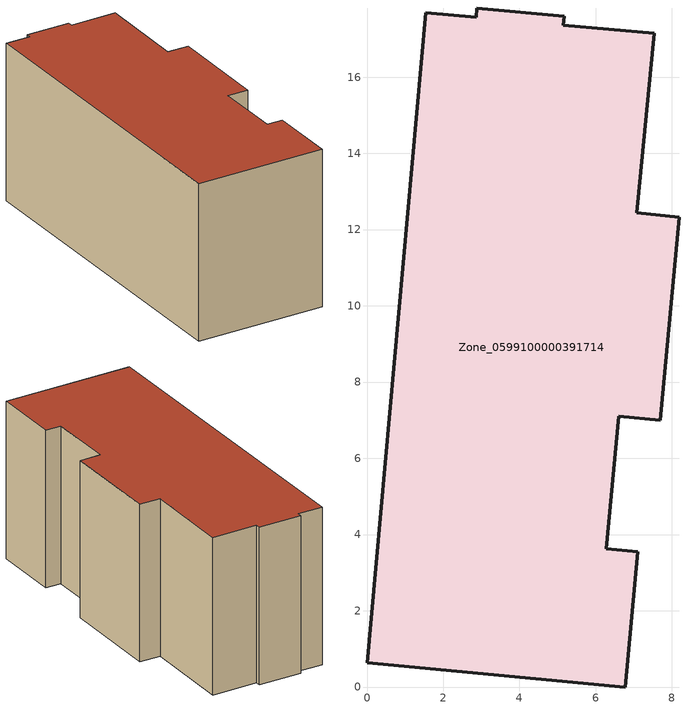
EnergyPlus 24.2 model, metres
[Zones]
Zone_0599100000391714
 floor ground (C_G): 2.86,17.57 2.88,17.81 5.17,17.6 5.15,17.36 7.54,17.15 7.07,12.44 8.2,12.33 7.7,7 6.6,7.11 6.27,3.62 7.1,3.55 6.77,0 0,0.63 1.54,17.69 z0
 wall outside (C_F): 6.77,0 7.1,3.55 6.27,3.62 6.6,7.11 7.7,7 8.2,12.33 7.07,12.44 7.54,17.15 5.15,17.36 5.17,17.6 2.88,17.81 2.86,17.57 1.54,17.69 0,0.63 6.77,0 z0:8.27
 roof outside (C_R): 2.86,17.57 1.54,17.69 0,0.63 6.77,0 7.1,3.55 6.27,3.62 6.6,7.11 7.7,7 8.2,12.33 7.07,12.44 7.54,17.15 5.15,17.36 5.17,17.6 2.88,17.81 z8.27
[BUILDING]
Pand.0599100000391714: North Axis=0; Terrain=City; Loads Convergence Tolerance Value=0.04; Temperature Convergence Tolerance Value=0.4; Solar Distribution=FullExterior; Maximum Number of Warmup Days=25; Minimum Number of Warmup Days=1
[Site:Location]
Rotterdam.The.Hague.AP_ZH_NLD Design_Conditions: Latitude=51.96; Longitude=4.45; Time Zone=1; Elevation=-4.5
[SITE:GROUNDTEMPERATURE:BUILDINGSURFACE]
18, 18, 18, 18, 18, 18, 18, 18, 18, 18, 18, 18
[MATERIAL] Thermal Absorptance=0.9; Solar Absorptance=0.7; Visible Absorptance=0.7
Name | Roughness | Thickness | Conductivity | Density | Specific Heat
G.TC.1992-2005 | MediumSmooth | 0.15 | 0.06 | 540 | 1210
F.TC.1992-2005 | Rough | 0.3 | 0.12 | 1920 | 840
R.TC.1992-2005 | MediumRough | 0.2 | 0.08 | 1500 | 1000
[CONSTRUCTION]
C_G: G.TC.1992-2005
C_F: F.TC.1992-2005
C_R: R.TC.1992-2005
[ZONE]
Zone_0599100000391714: Type=1; Multiplier=1; Ceiling Height=Autocalculate; Volume=Autocalculate; Floor Area=autocalculate; Part of Total Floor Area=Yes
[ZONEINFILTRATION:DESIGNFLOWRATE]
Infil_Zone_0599100000391714: Zone or ZoneList or Space or SpaceList=Zone_0599100000391714; Schedule=AlwaysOn; Design Flow Rate Calculation Method=Flow/Area; Flow Rate per Floor Area=0.0015; Constant Term Coefficient=1; Temperature Term Coefficient=0; Velocity Term Coefficient=0; Velocity Squared Term Coefficient=0
[HVACTEMPLATE:ZONE:IDEALLOADSAIRSYSTEM]
Zone_0599100000391714: Maximum Heating Supply Air Temperature=50; Minimum Cooling Supply Air Temperature=13; Maximum Heating Supply Air Humidity Ratio=0.0156; Minimum Cooling Supply Air Humidity Ratio=0.0077; Heating Limit=NoLimit; Cooling Limit=NoLimit; Dehumidification Control Type=ConstantSensibleHeatRatio; Cooling Sensible Heat Ratio=0.7; Dehumidification Setpoint=60; Humidification Control Type=None; Humidification Setpoint=30; Outdoor Air Method=None; Outdoor Air Flow Rate per Person=0.00944; Outdoor Air Flow Rate per Zone Floor Area=0; Outdoor Air Flow Rate per Zone=0; Demand Controlled Ventilation Type=None; Outdoor Air Economizer Type=NoEconomizer; Heat Recovery Type=None; Sensible Heat Recovery Effectiveness=0.7; Latent Heat Recovery Effectiveness=0.65
[ZONECONTROL:THERMOSTAT]
ThermostatControl_Zone_0599100000391714: Zone or ZoneList=Zone_0599100000391714; Control Type Schedule=DualSetpointControlType; Control 1=Thermostat_Zone_0599100000391714; Temperature Difference Between Cutout And Setpoint=0
[THERMOSTATSETPOINT:DUALSETPOINT]
Thermostat_Zone_0599100000391714: Heating Setpoint Temperature Schedule=HeatingSetpoint_Zone_0599100000391714; Cooling Setpoint Temperature Schedule=CoolingSetpoint_Zone_0599100000391714
[SCHEDULE:COMPACT]
HeatingSetpoint_Zone_0599100000391714: Through: 12/31, For: AllDays, Until: 24:00, 21
CoolingSetpoint_Zone_0599100000391714: Through: 12/31, For: AllDays, Until: 24:00, 24
DualSetpointControlType: Through: 12/31, For: AllDays, Until: 24:00, 4
AlwaysOn: Through: 12/31, For: AllDays, Until: 24:00, 1
